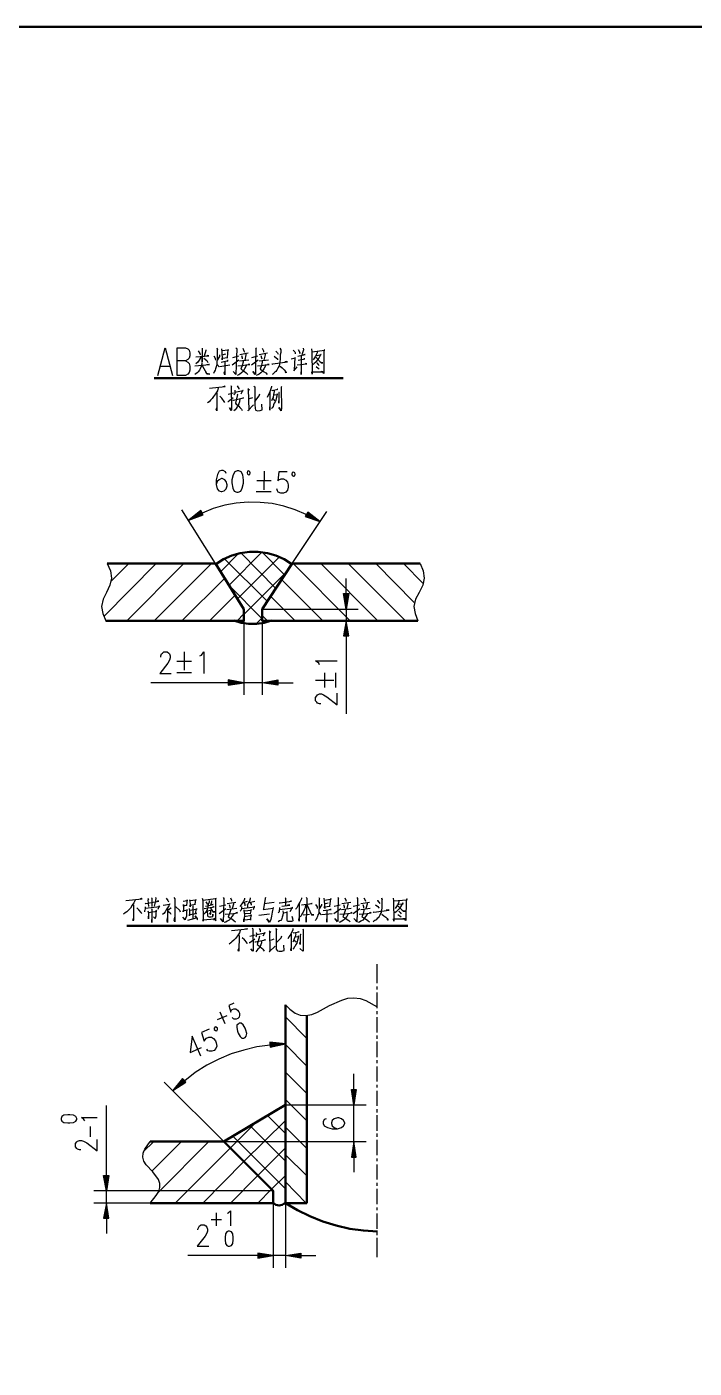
# Model space of a CAD drawing. Header units: millimetres. Extents: x -830 to 4759, y -3917 to 4295.
# Drawn here: x 1881 to 2968, y 2109 to 4295 of the extents above; entities that cross this region are included whole.
import ezdxf

# ---------------------------------------------------------------- set-up
doc = ezdxf.new("R2010")
doc.units = ezdxf.units.MM
doc.layers.add('1', color=7, linetype='Continuous')

msp = doc.modelspace()

# ---------------------------------------------------------------- hatches: boundary and pattern name
h = msp.add_hatch(color=0)
h.dxf.hatch_style = 2
h.paths.add_polyline_path([(2168, 3499.8), (2164.1, 3506.9), (2144.6, 3491.3)])
h = msp.add_hatch(color=0)
h.dxf.hatch_style = 2
h.paths.add_polyline_path([(2338.8, 3504.3), (2334.2, 3497.2), (2358.3, 3488.7)])
h = msp.add_hatch(color=0)
h.dxf.hatch_style = 2
h.paths.add_polyline_path([(2396.8, 3371.4), (2405.2, 3371.4), (2401.3, 3346)])
h = msp.add_hatch(color=0)
h.dxf.hatch_style = 2
h.paths.add_polyline_path([(2396.8, 3302.3), (2405.2, 3302.3), (2401.3, 3327.1)])
h = msp.add_hatch(color=0)
h.dxf.hatch_style = 2
h.paths.add_polyline_path([(2209.1, 3230.7), (2209.1, 3222.2), (2234.5, 3226.1)])
h = msp.add_hatch(color=0)
h.dxf.hatch_style = 2
h.paths.add_polyline_path([(2289.9, 3230.7), (2289.9, 3222.2), (2264.5, 3226.1)])
h = msp.add_hatch(color=0)
h.dxf.hatch_style = 2
h.paths.add_polyline_path([(2276.9, 2640.3), (2277.5, 2631.8), (2302.3, 2637.1)])
h = msp.add_hatch(color=0)
h.dxf.hatch_style = 2
h.paths.add_polyline_path([(2140, 2575.1), (2134.2, 2581), (2118.5, 2561.5)])
h = msp.add_hatch(color=0)
h.dxf.hatch_style = 2
h.paths.add_polyline_path([(2409.8, 2562.8), (2417.6, 2562.8), (2413.7, 2538)])
h = msp.add_hatch(color=0)
h.dxf.hatch_style = 2
h.paths.add_polyline_path([(2409.8, 2452.6), (2417.6, 2452.6), (2413.7, 2478.1)])
h = msp.add_hatch(color=0)
h.dxf.hatch_style = 2
h.paths.add_polyline_path([(2005.8, 2422.7), (2014.3, 2422.7), (2010.4, 2397.9)])
h = msp.add_hatch(color=0)
h.dxf.hatch_style = 2
h.paths.add_polyline_path([(2005.8, 2353), (2014.3, 2353), (2010.4, 2377.7)])
h = msp.add_hatch(color=0)
h.dxf.hatch_style = 2
h.paths.add_polyline_path([(2257.3, 2296.3), (2257.3, 2287.8), (2282.1, 2292.4)])
h = msp.add_hatch(color=0)
h.dxf.hatch_style = 2
h.paths.add_polyline_path([(2327, 2296.3), (2327, 2287.8), (2302.3, 2292.4)])

# ---------------------------------------------------------------- linework, layer by layer
at = {"layer": '1', "color": 0, "lineweight": 50}
for points in [[(-830, -3912.2), (-830, 4295.4), (4758.8, 4295.4), (4758.8, -3912.2), (-830, -3912.2)], [(2088.5, 3722.6), (2396.1, 3722.6)], [(2312.7, 3419.6), (2300.3, 3427.4), (2286.6, 3433.3), (2272.9, 3437.2), (2258, 3439.2), (2243.6, 3439.2), (2228.6, 3437.2), (2215, 3433.3), (2201.3, 3427.4), (2188.9, 3419.6)], [(2011.7, 3420.3), (2188.2, 3420.3)], [(2188.2, 3420.3), (2234.5, 3346)], [(2521.9, 3420.3), (2313.3, 3420.3), (2264.5, 3346)], [(2234.5, 3346), (2234.5, 3327.1)], [(2264.5, 3346), (2264.5, 3327.1)], [(2234.5, 3327.1), (2009.7, 3327.1)], [(2218.2, 3327.7), (2229.9, 3323.8), (2242.3, 3321.9), (2255.4, 3321.9), (2267.7, 3323.8), (2279.5, 3327.7)], [(2264.5, 3327.1), (2518, 3327.1)], [(2043.6, 2829.9), (2501.7, 2829.9)], [(2302.3, 2377.7), (2302.3, 2700.9)], [(2336.8, 2377.7), (2336.8, 2684)], [(2302.3, 2538), (2201.9, 2478.1), (2282.1, 2397.9), (2282.1, 2377.7)], [(2201.9, 2478.1), (2082, 2478.1)], [(2282.1, 2377.7), (2082, 2377.7)], [(2282.1, 2378.4), (2286.6, 2375.1), (2291.8, 2373.8), (2297.1, 2375.1), (2301.6, 2378.4)], [(2302.3, 2377.7), (2336.8, 2377.7)], [(2302.3, 2377.7), (2321.8, 2366), (2342, 2356.2), (2362.9, 2347.7), (2385, 2341.2), (2407.2, 2336), (2429.3, 2332.8), (2452.1, 2331.4)]]:
    msp.add_lwpolyline(points, dxfattribs=at)
at = {"layer": '1', "color": 0, "lineweight": 25}
for points in [[(2094.4, 3727.2), (2106.1, 3772.1), (2117.9, 3727.2)], [(2139.4, 3750.6), (2143.3, 3748.7), (2145.2, 3746.7), (2146.5, 3742.2), (2146.5, 3735.6), (2145.2, 3731.7), (2143.3, 3729.1), (2139.4, 3727.2), (2125.7, 3727.2), (2125.7, 3772.1), (2139.4, 3772.1), (2143.3, 3770.2), (2145.2, 3768.2), (2146.5, 3763.7), (2146.5, 3759.1), (2145.2, 3755.2), (2143.3, 3753.2), (2139.4, 3750.6), (2125.7, 3750.6)], [(2160.2, 3766.9), (2162.8, 3763), (2163.5, 3760.4)], [(2166.7, 3771.5), (2166.7, 3769.5), (2166.7, 3749.3), (2166.7, 3751.3), (2166.7, 3754.5)], [(2172.6, 3768.9), (2172.6, 3767.6), (2170, 3758.5)], [(2190.2, 3772.1), (2191.5, 3769.5), (2190.8, 3768.9), (2190.8, 3758.5), (2190.8, 3753.2), (2190.2, 3750), (2190.2, 3747.4), (2190.2, 3744.1), (2189.5, 3740.9), (2188.2, 3737.6), (2187.6, 3735.6), (2186.3, 3733), (2185, 3730.4)], [(2198, 3770.2), (2198.7, 3765.6), (2199.3, 3752.6), (2199.3, 3755.2), (2208.4, 3756.5), (2207.8, 3756.5), (2209.1, 3769.5), (2209.1, 3768.2), (2198.7, 3766.9)], [(2199.3, 3760.4), (2205.2, 3762.4)], [(2221.5, 3772.1), (2222.8, 3770.2), (2222.8, 3770.8), (2222.1, 3742.2), (2221.5, 3730.4), (2221.5, 3729.1), (2221.5, 3728.5), (2216.9, 3733.7), (2221.5, 3729.1)], [(2228, 3761.1), (2241.7, 3763.7)], [(2232.6, 3771.5), (2234.5, 3766.9), (2235.2, 3765)], [(2237.8, 3762.4), (2237.8, 3760.4), (2235.8, 3751.9)], [(2253.4, 3772.1), (2254.7, 3770.2), (2254.1, 3770.8), (2253.4, 3742.2), (2253.4, 3730.4), (2253.4, 3729.1), (2252.7, 3728.5), (2248.8, 3733.7), (2252.7, 3729.1)], [(2259.3, 3761.1), (2272.9, 3763.7)], [(2264.5, 3771.5), (2266.4, 3766.9), (2266.4, 3765)], [(2269, 3762.4), (2269, 3760.4), (2267.1, 3751.9)], [(2293.1, 3771.5), (2294.5, 3768.9), (2294.5, 3769.5), (2294.5, 3764.3), (2293.8, 3760.4), (2293.8, 3756.5), (2293.8, 3753.2), (2293.1, 3750), (2293.1, 3748), (2292.5, 3744.8), (2291.8, 3742.8), (2290.5, 3740.2), (2289.2, 3737.6), (2287.9, 3735.6), (2286.6, 3733.7), (2284.7, 3732.4), (2282.7, 3730.4), (2281.4, 3729.1), (2280.8, 3728.5)], [(2286.6, 3766.9), (2287.3, 3766.3), (2289.2, 3763.7), (2290.5, 3761.7)], [(2314.7, 3768.2), (2317.3, 3765.6), (2317.9, 3764.3), (2317.9, 3762.4)], [(2323.1, 3769.5), (2325.1, 3765.6), (2325.7, 3764.3), (2325.7, 3763), (2325.7, 3765)], [(2330.9, 3771.5), (2331.6, 3768.9), (2329, 3760.4)], [(2344.6, 3770.2), (2345.3, 3765.6), (2345.9, 3729.1), (2345.3, 3733), (2362.9, 3733), (2361.6, 3733.7), (2359.6, 3733)], [(2345.3, 3765.6), (2366.1, 3768.2), (2365.5, 3768.9), (2364.8, 3765.6), (2364.8, 3733.7), (2364.8, 3730.4), (2362.9, 3733)], [(2353.7, 3765.6), (2353.7, 3763.7), (2351.1, 3758.5), (2348.5, 3753.9), (2347.2, 3752.6)], [(2352.4, 3760.4), (2353.7, 3759.8), (2360.3, 3761.1), (2359.6, 3761.7), (2356.4, 3755.2), (2353.7, 3751.9), (2351.8, 3748.7), (2349.2, 3746.7), (2347.2, 3744.8)], [(2098.3, 3742.2), (2113.3, 3742.2)], [(2166.1, 3748), (2166.1, 3746.7), (2164.8, 3741.5), (2163.5, 3737.6), (2162.2, 3735.6), (2160.2, 3733), (2158.3, 3731.1), (2156.3, 3729.8), (2154.4, 3728.5)], [(2154.4, 3742.8), (2178.5, 3744.8), (2177.2, 3744.8), (2173.9, 3744.1)], [(2156.3, 3757.2), (2177.2, 3759.1), (2175.9, 3759.8), (2173.9, 3759.1)], [(2164.8, 3757.2), (2161.5, 3751.9), (2159.6, 3748.7), (2156.3, 3746.1)], [(2166.7, 3743.5), (2173.9, 3729.8), (2179.1, 3729.1), (2173.9, 3730.4), (2172.6, 3732.4)], [(2169.3, 3755.2), (2173.9, 3751.3), (2175.9, 3748)], [(2185.6, 3759.1), (2187.6, 3755.2), (2187.6, 3753.9), (2188.2, 3751.9)], [(2190.2, 3745.4), (2192.8, 3743.5), (2193.5, 3740.9)], [(2194.8, 3760.4), (2194.8, 3757.8), (2190.8, 3751.9)], [(2195.4, 3741.5), (2211.7, 3744.1)], [(2197.4, 3748.7), (2209.1, 3751.3), (2207.8, 3751.3), (2206.5, 3750)], [(2203.2, 3749.3), (2203.2, 3727.8), (2202.6, 3731.1), (2203.2, 3733)], [(2215.6, 3744.1), (2226, 3752.6)], [(2216.3, 3756.5), (2226, 3759.1)], [(2238.4, 3743.5), (2237.8, 3741.5), (2235.2, 3737.6), (2233.2, 3733.7), (2230.6, 3731.1), (2228, 3729.1), (2226, 3727.8), (2223.4, 3727.2)], [(2224.7, 3742.8), (2232.6, 3743.5), (2237.8, 3744.1), (2244.3, 3744.8), (2243.6, 3744.8), (2241.7, 3744.8)], [(2227.3, 3750.6), (2242.3, 3752.6)], [(2233.2, 3750.6), (2233.2, 3748.7), (2231.9, 3743.5), (2229.3, 3737), (2232.6, 3735.6), (2235.2, 3733.7), (2238.4, 3731.1), (2241, 3728.5)], [(2230.6, 3759.8), (2231.9, 3755.8), (2231.9, 3753.9)], [(2246.9, 3744.1), (2258, 3752.6)], [(2247.5, 3756.5), (2257.3, 3759.1)], [(2269.7, 3743.5), (2269, 3741.5), (2267.1, 3737.6), (2264.5, 3733.7), (2261.9, 3731.1), (2259.3, 3729.1), (2257.3, 3727.8), (2254.7, 3727.2)], [(2256.7, 3742.8), (2263.8, 3743.5), (2269, 3744.1), (2275.6, 3744.8), (2274.9, 3744.8), (2272.9, 3744.8)], [(2259.3, 3750.6), (2274.3, 3752.6)], [(2264.5, 3750.6), (2264.5, 3748.7), (2263.2, 3743.5), (2261.2, 3737), (2263.8, 3735.6), (2266.4, 3733.7), (2270.3, 3731.1), (2272.3, 3728.5)], [(2261.9, 3759.8), (2263.2, 3755.8), (2263.8, 3753.9)], [(2280.1, 3746.7), (2280.8, 3745.4), (2281.4, 3746.1), (2305.5, 3749.3), (2303.6, 3750), (2301, 3749.3)], [(2284, 3758.5), (2287.3, 3755.8), (2289.2, 3753.9), (2289.2, 3752.6)], [(2293.8, 3742.2), (2297.1, 3739.6), (2300.3, 3736.3), (2302.3, 3733.7), (2303.6, 3732.4), (2303.6, 3731.1), (2302.3, 3733)], [(2311.4, 3753.9), (2317.9, 3755.8), (2317.3, 3756.5), (2316.6, 3735.6), (2316, 3734.3), (2321.2, 3740.9)], [(2321.2, 3744.1), (2336.8, 3746.1), (2335.5, 3746.7), (2334.2, 3745.4)], [(2322.5, 3758.5), (2334.2, 3761.1), (2333.5, 3761.1), (2331.6, 3760.4)], [(2323.1, 3751.9), (2333.5, 3753.9), (2332.9, 3753.9), (2331.6, 3753.2)], [(2327.7, 3759.1), (2327.7, 3728.5), (2327.7, 3731.1), (2327.7, 3733)], [(2351.8, 3756.5), (2352.4, 3756.5), (2360.3, 3747.4), (2362.9, 3747.4), (2360.3, 3748), (2359, 3748.7)], [(2352.4, 3741.5), (2355.7, 3738.9), (2357, 3737)], [(2353.1, 3747.4), (2355.7, 3744.8), (2357, 3743.5)], [(2192.8, 3707), (2191.5, 3701.8), (2188.2, 3697.2), (2185, 3692.6), (2183, 3689.4), (2179.8, 3686.8), (2177.8, 3684.2), (2175.2, 3682.2)], [(2178.5, 3706.3), (2203.9, 3708.9), (2203.2, 3709.6), (2200.6, 3708.3)], [(2190.2, 3698.5), (2190.2, 3696.6), (2190.2, 3671.1), (2190.2, 3669.2), (2189.5, 3671.8), (2190.2, 3674.4)], [(2209.1, 3696.6), (2217.6, 3698.5)], [(2213, 3710.9), (2214.3, 3708.3), (2213.7, 3708.9), (2214.3, 3671.8), (2214.3, 3670.5), (2213.7, 3669.2), (2211, 3674.4), (2213.7, 3670.5)], [(2219.5, 3703.1), (2219.5, 3699.8), (2219.5, 3697.2), (2218.9, 3695.9), (2218.2, 3695.2)], [(2219.5, 3699.8), (2233.2, 3702.4), (2232.6, 3703.1), (2229.3, 3696.6)], [(2223.4, 3697.2), (2224.1, 3695.9), (2220.8, 3681.6), (2222.1, 3680.3), (2223.4, 3679), (2226, 3677), (2228, 3675), (2229.3, 3673.1), (2230.6, 3671.8), (2231.9, 3669.8)], [(2223.4, 3710.2), (2225.4, 3707.6), (2226, 3705.7), (2226, 3704.4)], [(2241, 3705.7), (2243.6, 3703.7), (2241.7, 3704.4), (2242.3, 3670.5), (2241, 3669.2), (2250.1, 3679)], [(2250.8, 3709.6), (2252.7, 3707.6), (2252.1, 3708.3), (2252.1, 3700.5), (2252.1, 3693.3), (2252.1, 3686.8), (2252.1, 3681.6), (2252.1, 3680.9), (2252.1, 3679.6), (2252.7, 3673.1), (2253.4, 3671.1), (2254.1, 3670.5), (2256.7, 3669.2), (2261.2, 3669.8), (2264.5, 3671.1), (2263.8, 3680.3)], [(2252.1, 3684.8), (2259.3, 3693.9), (2260.6, 3697.2)], [(2279.5, 3709.6), (2279.5, 3708.3), (2276.9, 3700.5), (2274.3, 3695.9), (2272.3, 3691.3)], [(2276.9, 3700.5), (2276.9, 3670.5), (2276.9, 3672.4), (2276.9, 3675.7)], [(2284, 3701.8), (2284, 3701.1), (2282.7, 3695.9), (2282.1, 3691.3), (2280.8, 3688.1), (2279.5, 3685.5)], [(2284, 3695.2), (2289.2, 3695.9), (2288.6, 3697.2), (2287.9, 3693.3), (2287.3, 3689.4), (2286.6, 3686.8), (2285.3, 3684.2), (2284, 3681.6), (2282.7, 3679), (2282.1, 3676.4), (2280.8, 3674.4), (2279.5, 3673.1)], [(2280.1, 3703.1), (2280.8, 3702.4), (2289.9, 3704.4), (2289.2, 3704.4), (2287.9, 3703.7)], [(2295.1, 3709.6), (2295.8, 3708.3), (2295.1, 3707.6), (2295.8, 3672.4), (2295.1, 3670.5), (2295.1, 3669.2), (2291.2, 3675), (2295.1, 3669.8), (2295.1, 3671.1)], [(2291.2, 3699.8), (2291.8, 3699.2), (2291.2, 3699.2), (2291.2, 3681.6), (2291.2, 3683.5), (2291.2, 3685.5)], [(2203.2, 3682.9), (2202.6, 3684.8), (2198.7, 3690), (2195.4, 3693.3)], [(2208.4, 3684.8), (2209.1, 3684.8), (2216.9, 3691.3)], [(2216.3, 3686.8), (2217.6, 3686.8), (2233.9, 3690.7), (2232.6, 3690), (2231.2, 3689.4)], [(2228, 3688.7), (2227.3, 3684.2), (2226, 3680.9), (2224.7, 3678.3), (2223.4, 3675.7), (2222.1, 3673.1), (2220.2, 3671.1), (2218.2, 3669.2)], [(2243.6, 3689.4), (2248.8, 3691.3)], [(2281.4, 3689.4), (2284, 3687.4), (2284, 3685.5)], [(2205.8, 3566.9), (2204.5, 3570.1), (2200.6, 3572.1), (2198, 3572.1), (2194.1, 3570.8), (2191.5, 3565.6), (2189.5, 3557.1), (2189.5, 3549.3), (2190.8, 3542.1), (2193.5, 3538.9), (2197.4, 3537.6), (2198.7, 3537.6), (2202.6, 3538.9), (2205.8, 3542.1), (2207.1, 3547.3), (2207.1, 3548.6), (2205.8, 3553.9), (2203.2, 3557.1), (2199.3, 3559.1), (2198, 3559.1), (2194.1, 3557.1), (2190.8, 3553.9), (2189.5, 3549.3)], [(2223.4, 3571.4), (2219.5, 3570.1), (2216.9, 3564.9), (2215, 3557.1), (2215, 3551.9), (2216.3, 3543.4), (2218.9, 3538.2), (2222.8, 3536.9), (2225.4, 3536.9), (2229.3, 3538.2), (2231.9, 3543.4), (2233.9, 3551.2), (2233.9, 3556.5), (2232.6, 3564.9), (2229.9, 3570.1), (2226, 3571.4), (2223.4, 3571.4)], [(2242.3, 3571.4), (2240.4, 3570.8), (2239.7, 3568.2), (2240.4, 3566.2), (2242.3, 3564.9), (2244.3, 3565.6), (2244.9, 3568.2), (2244.3, 3570.1), (2242.3, 3571.4)], [(2267.7, 3570.8), (2267.1, 3540.8)], [(2304.9, 3570.1), (2291.2, 3570.1), (2289.9, 3555.2), (2291.2, 3557.1), (2295.1, 3558.4), (2299, 3558.4), (2302.9, 3556.5), (2305.5, 3553.2), (2306.8, 3548.6), (2306.8, 3544.7), (2305.5, 3540.2), (2302.9, 3536.9), (2299, 3535), (2294.5, 3535), (2290.5, 3536.9), (2289.2, 3538.9), (2287.9, 3542.1)], [(2315.3, 3569.5), (2313.3, 3568.8), (2312.7, 3566.2), (2313.3, 3564.3), (2315.3, 3563), (2317.3, 3563.6), (2317.9, 3566.2), (2317.3, 3568.2), (2315.3, 3569.5)], [(2255.4, 3555.8), (2278.8, 3555.8)], [(2254.7, 3537.6), (2278.8, 3537.6)], [(2188.2, 3420.3), (2133.5, 3508.2)], [(2168, 3499.8), (2164.1, 3506.9), (2144.6, 3491.3), (2168, 3499.8)], [(2336.2, 3500.4), (2317.9, 3508.2), (2299.7, 3514.1), (2280.8, 3518), (2261.2, 3520), (2241.7, 3520.6), (2222.1, 3518.7), (2203.2, 3515.4), (2184.3, 3510.2), (2166.7, 3502.4)], [(2313.3, 3420.3), (2369.4, 3505)], [(2338.8, 3504.3), (2334.2, 3497.2), (2358.3, 3488.7), (2338.8, 3504.3)], [(2226, 3437.2), (2196.7, 3407.2)], [(2264.5, 3439.2), (2210.4, 3385.1)], [(2286.6, 3379.9), (2229.3, 3437.9)], [(2301, 3401.4), (2263.8, 3439.2)], [(2011.7, 3420.3), (2016.9, 3408.5), (2018.8, 3396.8), (2016.2, 3385.1), (2010.4, 3373.4), (2005.1, 3362.3), (2002.5, 3350.6), (2004.5, 3338.8), (2009.7, 3327.1)], [(2006.4, 3334.3), (2091.8, 3420.3)], [(2018.2, 3391.6), (2046.8, 3420.3)], [(2043.6, 3327.1), (2136.8, 3420.3)], [(2088.5, 3327.1), (2181.7, 3420.3)], [(2272.9, 3358.4), (2202.6, 3428.7)], [(2292.5, 3431.4), (2224.1, 3362.9)], [(2407.8, 3327.1), (2314.7, 3420.3)], [(2452.8, 3327.1), (2359.6, 3420.3)], [(2497.8, 3327.1), (2404.6, 3420.3)], [(2512.1, 3357.1), (2449.5, 3420.3)], [(2526.4, 3387.7), (2494.5, 3420.3)], [(2521.9, 3420.3), (2526.4, 3408.5), (2528.4, 3396.8), (2525.8, 3385.1), (2519.9, 3373.4), (2514, 3362.3), (2511.4, 3350.6), (2513.4, 3338.8), (2518, 3327.1)], [(2133.5, 3327.1), (2203.2, 3396.8)], [(2305.5, 3408.5), (2234.5, 3337.5)], [(2362.9, 3327.1), (2295.8, 3394.2)], [(2401.3, 3371.4), (2401.3, 3396.2)], [(2178.5, 3327.1), (2220.2, 3368.8)], [(2264.5, 3330.4), (2210.4, 3384.4)], [(2396.8, 3371.4), (2405.2, 3371.4), (2401.3, 3346), (2396.8, 3371.4)], [(2264.5, 3346), (2420.9, 3346)], [(2317.9, 3327.1), (2278.2, 3366.8)], [(2401.3, 3346), (2401.3, 3327.1)], [(2224.1, 3327.1), (2222.8, 3325.8)], [(2223.4, 3327.1), (2234.5, 3338.2)], [(2236.5, 3322.5), (2231.9, 3327.1)], [(2234.5, 3327.1), (2234.5, 3206.5)], [(2264.5, 3331.7), (2254.7, 3321.9)], [(2272.9, 3327.1), (2264.5, 3335.6)], [(2264.5, 3327.1), (2264.5, 3206.5)], [(2264.5, 3327.1), (2420.9, 3327.1)], [(2271, 3324.5), (2267.7, 3327.1)], [(2396.8, 3302.3), (2405.2, 3302.3), (2401.3, 3327.1), (2396.8, 3302.3)], [(2401.3, 3302.3), (2401.3, 3175.3)], [(2099, 3267.8), (2099, 3269.8), (2100.3, 3273), (2101.6, 3274.3), (2104.2, 3276.3), (2109.4, 3276.3), (2112, 3274.3), (2113.3, 3273), (2114.6, 3269.8), (2114.6, 3266.5), (2113.3, 3262.6), (2110.7, 3258), (2097.7, 3241.1), (2115.9, 3241.1)], [(2125, 3261.3), (2149.1, 3261.3)], [(2137.4, 3276.3), (2137.4, 3246.3)], [(2162.8, 3269.8), (2165.4, 3271.1), (2169.3, 3276.3), (2169.3, 3241.1)], [(2357.7, 3255.4), (2356.4, 3258), (2351.1, 3261.9), (2386.3, 3261.9)], [(2125, 3243), (2149.1, 3243)], [(2366.1, 3218.3), (2366.1, 3242.4)], [(2384.4, 3218.3), (2384.4, 3242.4)], [(2209.1, 3226.1), (2082.7, 3226.1)], [(2209.1, 3230.7), (2209.1, 3222.2), (2234.5, 3226.1), (2209.1, 3230.7)], [(2264.5, 3226.1), (2234.5, 3226.1)], [(2289.9, 3230.7), (2289.9, 3222.2), (2264.5, 3226.1), (2289.9, 3230.7)], [(2289.9, 3226.1), (2314.7, 3226.1)], [(2351.1, 3230), (2381.1, 3230)], [(2359.6, 3191.6), (2357.7, 3191.6), (2354.4, 3192.9), (2353.1, 3194.2), (2351.1, 3196.8), (2351.1, 3202), (2353.1, 3204.6), (2354.4, 3206.5), (2357.7, 3207.9), (2360.9, 3207.9), (2364.2, 3206.5), (2369.4, 3203.3), (2386.3, 3190.3), (2386.3, 3209.2)], [(2057.3, 2871.6), (2055.3, 2867.1), (2052.7, 2863.2), (2049.5, 2858.6), (2046.8, 2856), (2043.6, 2852.7), (2041, 2850.8), (2038.4, 2848.8)], [(2042.3, 2871), (2069, 2873.6), (2067.7, 2874.2), (2065.1, 2872.9)], [(2073.6, 2867.1), (2074.2, 2866.4), (2074.9, 2866.4), (2095.7, 2869.7), (2093.8, 2869.7), (2092.5, 2869)], [(2078.1, 2874.9), (2078.8, 2872.9), (2078.1, 2872.3), (2078.8, 2861.2)], [(2084, 2875.5), (2084.6, 2874.9), (2084.6, 2874.2), (2084.6, 2861.2)], [(2090.5, 2876.2), (2091.2, 2875.5), (2090.5, 2870.3), (2088.5, 2861.9)], [(2102.9, 2863.2), (2114, 2865.1), (2114, 2865.8), (2112, 2862.5), (2110, 2859.2), (2108.1, 2856), (2106.1, 2852.7), (2104.2, 2850.1), (2101.6, 2848.2)], [(2108.1, 2874.9), (2110.7, 2871), (2111.4, 2869)], [(2120.5, 2876.2), (2121.8, 2873.6), (2121.8, 2874.2), (2121.8, 2873.6), (2121.8, 2839.7), (2121.8, 2838.4), (2121.8, 2836.4), (2121.1, 2838.4), (2121.8, 2843.6)], [(2135.5, 2869.7), (2142, 2871), (2142, 2872.3), (2140.7, 2863.2), (2141.3, 2863.2), (2136.1, 2861.9), (2136.1, 2864.5), (2136.1, 2861.2), (2136.1, 2857.3), (2135.5, 2852.7), (2135.5, 2854), (2142, 2856), (2141.3, 2856.6), (2140.7, 2851.4), (2140.7, 2845.6), (2139.4, 2841.7), (2138.7, 2839.7), (2134.8, 2843.6), (2138.7, 2840.3)], [(2145.9, 2872.3), (2146.5, 2869), (2147.2, 2865.8), (2147.2, 2860.5), (2147.2, 2863.2), (2155.7, 2865.1), (2155, 2865.1), (2156.3, 2872.9), (2156.3, 2871.6), (2146.5, 2870.3)], [(2166.7, 2874.9), (2167.4, 2871), (2168, 2837.1), (2167.4, 2839.7), (2186.9, 2841), (2186.3, 2841.7), (2185, 2840.3), (2187.6, 2840.3), (2188.9, 2837.7), (2188.9, 2839), (2188.9, 2843), (2188.9, 2861.2), (2188.9, 2874.9), (2189.5, 2874.2), (2188.9, 2873.6), (2167.4, 2871)], [(2177.8, 2871), (2177.8, 2868.4), (2176.5, 2864.5), (2175.9, 2860.5), (2174.6, 2856.6), (2173.3, 2853.4), (2171.3, 2850.8), (2169.3, 2848.8)], [(2172.6, 2869), (2174.6, 2865.8), (2174.6, 2864.5)], [(2181.7, 2870.3), (2181.7, 2868.4), (2179.8, 2863.2)], [(2200.6, 2876.2), (2201.9, 2874.2), (2201.9, 2874.9), (2201.3, 2848.8), (2200.6, 2838.4), (2200.6, 2837.1), (2200.6, 2836.4), (2196.1, 2841.7), (2200.6, 2837.1)], [(2207.1, 2866.4), (2221.5, 2868.4)], [(2212.4, 2875.5), (2214.3, 2871.6), (2214.3, 2869.7)], [(2217.6, 2867.1), (2217.6, 2865.1), (2215.6, 2857.9)], [(2235.2, 2874.9), (2235.2, 2872.9), (2233.2, 2869), (2231.2, 2865.8), (2229.3, 2863.2), (2228, 2861.2)], [(2233.2, 2867.7), (2240.4, 2869.7)], [(2234.5, 2867.7), (2235.8, 2865.1), (2235.8, 2862.5)], [(2244.9, 2875.5), (2244.9, 2873.6), (2243.6, 2869.7), (2241.7, 2866.4), (2240.4, 2863.8)], [(2243, 2867.7), (2252.1, 2869.7)], [(2244.9, 2867.7), (2246.2, 2865.1), (2246.2, 2863.2)], [(2269.7, 2876.2), (2269, 2874.2), (2266.4, 2857.3), (2266.4, 2856), (2265.8, 2856.6), (2282.1, 2858.6), (2282.7, 2859.2), (2282.1, 2859.9), (2280.8, 2852.1), (2279.5, 2845.6), (2278.2, 2840.3), (2277.5, 2837.1), (2276.2, 2835.1), (2271.6, 2841), (2276.2, 2835.8)], [(2284, 2867.7), (2267.7, 2865.8)], [(2291.8, 2867.1), (2293.8, 2867.1), (2312, 2869.7), (2310.7, 2869.7), (2308.8, 2869)], [(2301.6, 2875.5), (2302.9, 2874.2), (2302.3, 2874.2), (2302.3, 2862.5)], [(2328.3, 2875.5), (2328.3, 2873.6), (2325.7, 2868.4), (2323.1, 2863.8), (2321.2, 2859.9), (2319.2, 2857.3), (2318.6, 2856.6)], [(2324.4, 2866.4), (2324.4, 2837.1), (2323.8, 2839.7), (2324.4, 2843)], [(2328.3, 2863.8), (2345.9, 2866.4), (2345.3, 2866.4), (2343.3, 2865.8)], [(2336.2, 2876.2), (2337.5, 2874.2), (2336.8, 2874.9), (2336.2, 2835.8), (2336.2, 2839), (2336.2, 2844.3)], [(2356.4, 2876.2), (2357.7, 2873.6), (2357, 2872.9), (2357, 2863.8), (2357, 2859.2), (2356.4, 2856), (2356.4, 2853.4), (2356.4, 2850.1), (2355.1, 2847.5), (2354.4, 2844.9), (2353.1, 2843), (2352.4, 2840.3), (2350.5, 2838.4)], [(2360.9, 2865.1), (2360.9, 2863.2), (2357, 2857.3)], [(2364.8, 2874.9), (2365.5, 2870.3), (2366.1, 2857.9), (2365.5, 2860.5), (2375.3, 2861.9), (2374.6, 2861.9), (2375.9, 2874.2), (2375.9, 2872.9), (2365.5, 2871)], [(2365.5, 2865.8), (2372, 2867.1)], [(2387.6, 2876.2), (2388.9, 2874.2), (2388.3, 2874.9), (2387.6, 2848.8), (2387.6, 2838.4), (2387.6, 2837.1), (2387, 2836.4), (2382.4, 2841.7), (2387, 2837.1)], [(2394.1, 2866.4), (2408.5, 2868.4)], [(2398.7, 2875.5), (2400.7, 2871.6), (2401.3, 2869.7)], [(2403.9, 2867.1), (2403.9, 2865.1), (2402, 2857.9)], [(2418.3, 2876.2), (2419.6, 2874.2), (2419.6, 2874.9), (2418.9, 2848.8), (2418.3, 2838.4), (2418.3, 2837.1), (2418.3, 2836.4), (2413.7, 2841.7), (2418.3, 2837.1)], [(2424.8, 2866.4), (2439.1, 2868.4)], [(2430, 2875.5), (2431.9, 2871.6), (2432.6, 2869.7)], [(2435.2, 2867.1), (2435.2, 2865.1), (2433.2, 2857.9)], [(2458.7, 2875.5), (2460, 2872.9), (2459.3, 2873.6), (2459.3, 2869), (2459.3, 2865.1), (2459.3, 2861.9), (2459.3, 2858.6), (2458.7, 2856), (2458, 2854), (2458, 2851.4), (2456.7, 2848.8), (2456, 2846.9), (2454.7, 2844.9), (2453.4, 2843), (2451.5, 2841.7), (2450.2, 2839.7), (2447.6, 2838.4), (2446.3, 2837.1), (2445, 2836.4)], [(2451.5, 2871), (2452.1, 2871), (2454.1, 2868.4), (2456, 2866.4)], [(2477.6, 2874.9), (2478.2, 2870.3), (2478.9, 2837.1), (2478.2, 2841), (2497.1, 2841), (2495.8, 2841), (2493.2, 2841)], [(2478.2, 2870.3), (2500.4, 2872.3), (2499.7, 2873.6), (2499.1, 2870.3), (2498.4, 2841.7), (2498.4, 2838.4), (2496.4, 2841)], [(2486, 2865.1), (2486.7, 2865.1), (2493.8, 2865.8), (2493.2, 2867.1), (2489.9, 2860.5), (2487.3, 2857.3), (2484.7, 2854.7), (2482.8, 2852.7), (2480.2, 2850.8)], [(2486.7, 2870.3), (2486.7, 2868.4), (2484.7, 2863.8), (2482.1, 2859.9), (2480.8, 2857.9)], [(2054.7, 2863.8), (2054.7, 2861.9), (2054.7, 2839), (2054, 2837.7), (2054, 2839.7), (2054.7, 2842.3)], [(2068.3, 2849.5), (2067, 2851.4), (2063.1, 2856), (2059.9, 2859.2)], [(2073.6, 2860.5), (2073.6, 2858.6), (2073.6, 2857.3), (2072.9, 2855.3), (2072.3, 2854), (2072.3, 2852.7)], [(2073.6, 2858.6), (2097.7, 2861.2), (2096.4, 2862.5), (2094.4, 2856.6)], [(2078.1, 2854), (2078.8, 2850.8), (2078.8, 2841), (2078.8, 2843), (2078.8, 2845.6)], [(2078.8, 2851.4), (2092.5, 2853.4), (2091.2, 2854.7), (2091.2, 2852.7), (2091.2, 2845.6), (2090.5, 2843.6), (2089.8, 2841.7), (2087.2, 2844.3), (2089.8, 2841.7), (2090.5, 2843)], [(2084, 2857.9), (2084.6, 2856.6), (2084.6, 2835.1), (2084.6, 2837.1), (2084.6, 2840.3)], [(2110, 2857.9), (2110, 2857.3), (2110, 2835.1), (2109.4, 2837.7), (2110, 2843)], [(2115.9, 2859.2), (2115.3, 2858.6), (2110, 2854), (2114.6, 2850.8), (2115.3, 2848.8)], [(2123.1, 2860.5), (2123.7, 2860.5), (2129.6, 2855.3), (2130.9, 2852.7)], [(2143.3, 2839), (2157, 2843), (2155, 2846.2), (2158.3, 2841.7), (2158.3, 2840.3), (2158.9, 2839.7)], [(2145.2, 2857.9), (2145.9, 2854), (2145.9, 2850.8), (2145.9, 2846.2), (2145.9, 2848.2), (2157, 2850.1), (2155.7, 2849.5), (2157, 2857.9), (2157, 2856.6), (2145.9, 2854.7)], [(2151.1, 2862.5), (2151.1, 2841)], [(2170, 2857.9), (2186.3, 2860.5), (2185, 2860.5), (2183, 2859.9)], [(2172, 2861.9), (2184.3, 2864.5), (2183.7, 2864.5), (2182.4, 2863.8)], [(2177.8, 2850.8), (2179.8, 2848.2), (2180.4, 2850.1), (2180.4, 2854.7), (2174.6, 2853.4), (2173.9, 2854), (2174.6, 2852.7), (2175.2, 2848.2), (2175.2, 2846.2), (2175.9, 2845.6), (2176.5, 2844.9), (2177.8, 2844.3), (2181.1, 2844.3), (2183.7, 2844.9), (2183.7, 2848.8), (2183.7, 2845.6)], [(2179.8, 2858.6), (2184.3, 2852.1), (2187.6, 2852.7), (2185, 2852.7), (2183.7, 2853.4)], [(2194.1, 2850.1), (2205.2, 2857.9)], [(2194.8, 2861.9), (2205.2, 2863.8)], [(2218.2, 2850.1), (2217.6, 2848.2), (2215, 2844.9), (2213, 2841.7), (2210.4, 2839), (2207.1, 2837.1), (2205.2, 2835.8), (2202.6, 2835.1)], [(2203.9, 2848.8), (2211.7, 2849.5), (2217.6, 2850.1), (2224.1, 2850.8), (2223.4, 2851.4), (2221.5, 2850.8)], [(2206.5, 2856.6), (2222.8, 2858.6)], [(2212.4, 2856.6), (2212.4, 2854.7), (2211, 2850.1), (2209.1, 2844.3), (2211.7, 2843), (2215, 2841), (2218.2, 2838.4), (2220.8, 2836.4)], [(2210.4, 2864.5), (2211.7, 2861.2), (2211.7, 2859.2)], [(2230.6, 2861.2), (2230.6, 2858.6), (2230.6, 2857.3), (2229.9, 2856), (2229.3, 2854.7), (2228.6, 2853.4)], [(2230.6, 2857.9), (2252.1, 2860.5), (2251.4, 2861.2), (2249.5, 2856)], [(2234.5, 2856), (2234.5, 2854.7), (2235.2, 2847.5), (2234.5, 2836.4), (2234.5, 2838.4), (2234.5, 2841)], [(2235.2, 2844.9), (2246.9, 2846.9), (2246.2, 2847.5), (2244.9, 2840.3), (2246.2, 2840.3), (2234.5, 2839)], [(2235.2, 2854), (2246.2, 2855.3), (2246.2, 2856.6), (2244.9, 2850.1), (2245.6, 2850.1), (2235.2, 2849.5)], [(2239.7, 2864.5), (2240.4, 2861.9), (2240.4, 2859.9)], [(2258.6, 2846.9), (2276.2, 2849.5)], [(2292.5, 2859.9), (2292.5, 2857.3), (2291.8, 2854.7), (2291.8, 2852.7), (2290.5, 2850.8)], [(2297.7, 2854), (2298.4, 2850.8), (2297.7, 2846.9), (2297.1, 2843.6), (2296.4, 2841.7), (2295.8, 2840.3), (2294.5, 2838.4), (2292.5, 2837.7), (2290.5, 2836.4)], [(2292.5, 2856.6), (2314, 2859.2), (2313.3, 2859.9), (2309.4, 2852.7)], [(2296.4, 2861.9), (2309.4, 2863.2), (2308.1, 2863.8), (2305.5, 2863.2)], [(2298.4, 2850.8), (2305.5, 2852.1), (2304.2, 2852.7), (2304.2, 2850.8), (2304.2, 2845.6), (2304.2, 2841.7), (2304.2, 2839), (2304.9, 2837.7), (2306.2, 2837.1), (2308.1, 2837.1), (2309.4, 2837.1), (2311.4, 2837.1), (2312.7, 2837.1), (2314, 2837.7), (2314.7, 2838.4), (2313.3, 2844.9), (2314, 2837.7)], [(2334.9, 2863.8), (2334.2, 2859.2), (2332.9, 2856), (2330.9, 2852.1), (2329, 2848.8), (2327.7, 2846.2), (2326.4, 2844.3)], [(2341.4, 2848.2), (2330.9, 2846.9)], [(2336.8, 2864.5), (2344.6, 2847.5), (2348.5, 2847.5), (2344.6, 2848.2), (2344, 2849.5)], [(2351.1, 2864.5), (2353.7, 2860.5), (2353.7, 2859.2), (2353.7, 2857.9)], [(2356.4, 2852.1), (2359, 2849.5), (2360.3, 2847.5)], [(2361.6, 2848.2), (2378.5, 2850.1)], [(2363.5, 2854.7), (2376.6, 2856.6), (2375.3, 2856.6), (2373.3, 2856)], [(2369.4, 2855.3), (2369.4, 2835.8), (2369.4, 2838.4), (2369.4, 2841)], [(2381.1, 2850.1), (2392.2, 2857.9)], [(2381.8, 2861.9), (2391.5, 2863.8)], [(2404.6, 2850.1), (2403.9, 2848.2), (2402, 2844.9), (2399.4, 2841.7), (2396.8, 2839), (2394.1, 2837.1), (2391.5, 2835.8), (2389.6, 2835.1)], [(2390.9, 2848.8), (2398.7, 2849.5), (2403.9, 2850.1), (2411.1, 2850.8), (2409.8, 2851.4), (2408.5, 2850.8)], [(2393.5, 2856.6), (2409.1, 2858.6)], [(2399.4, 2856.6), (2399.4, 2854.7), (2398.1, 2850.1), (2395.5, 2844.3), (2398.7, 2843), (2401.3, 2841), (2405.2, 2838.4), (2407.8, 2836.4)], [(2396.8, 2864.5), (2398.1, 2861.2), (2398.1, 2859.2)], [(2412.4, 2861.9), (2422.8, 2863.8)], [(2412.4, 2850.1), (2423.5, 2857.9)], [(2435.8, 2850.1), (2435.2, 2848.2), (2432.6, 2844.9), (2430.6, 2841.7), (2428, 2839), (2424.8, 2837.1), (2422.8, 2835.8), (2420.2, 2835.1)], [(2422.2, 2848.8), (2430, 2849.5), (2435.2, 2850.1), (2441.7, 2850.8), (2441.1, 2851.4), (2439.1, 2850.8)], [(2424.8, 2856.6), (2440.4, 2858.6)], [(2430, 2856.6), (2430, 2854.7), (2428.7, 2850.1), (2426.7, 2844.3), (2430, 2843), (2432.6, 2841), (2436.5, 2838.4), (2439.1, 2836.4)], [(2428, 2864.5), (2429.3, 2861.2), (2429.3, 2859.2)], [(2445, 2852.7), (2445.6, 2852.1), (2446.3, 2852.1), (2471, 2855.3), (2469.7, 2856), (2466.5, 2855.3)], [(2448.9, 2863.8), (2452.8, 2861.2), (2454.1, 2859.2), (2454.7, 2858.6)], [(2459.3, 2848.8), (2462.6, 2846.2), (2465.8, 2843.6), (2467.8, 2841.7), (2469.1, 2840.3), (2469.7, 2839), (2467.8, 2841)], [(2485.4, 2861.9), (2486, 2861.9), (2493.8, 2853.4), (2497.1, 2853.4), (2493.8, 2854), (2492.5, 2854.7)], [(2485.4, 2848.2), (2488.6, 2846.2), (2490.6, 2844.3)], [(2486.7, 2853.4), (2489.3, 2851.4), (2490.6, 2849.5)], [(2228.6, 2822.1), (2227.3, 2818.2), (2224.1, 2813.6), (2220.8, 2809.1), (2218.2, 2806.5), (2215, 2803.9), (2213, 2801.9), (2210.4, 2800)], [(2214.3, 2822.1), (2240.4, 2824.7), (2239.7, 2824.7), (2237.1, 2824.1)], [(2248.2, 2826), (2249.5, 2824.1), (2248.8, 2824.1), (2249.5, 2790.2), (2249.5, 2788.9), (2248.8, 2788.2), (2245.6, 2792.1), (2248.8, 2788.9)], [(2259.3, 2825.4), (2261.2, 2822.8), (2261.2, 2821.5), (2261.2, 2820.1)], [(2275.6, 2821.5), (2278.2, 2819.5), (2276.2, 2820.1), (2276.9, 2788.9), (2275.6, 2787.6), (2285.3, 2796.7)], [(2286, 2825.4), (2287.9, 2822.8), (2287.3, 2823.4), (2287.3, 2816.9), (2287.3, 2809.7), (2287.3, 2803.9), (2287.3, 2799.3), (2287.3, 2798.6), (2287.3, 2797.3), (2287.3, 2791.5), (2288.6, 2789.5), (2289.2, 2788.9), (2291.8, 2788.2), (2296.4, 2788.2), (2299.7, 2789.5), (2300.3, 2789.5), (2299.7, 2798)], [(2314, 2825.4), (2314, 2823.4), (2310.7, 2816.2), (2308.1, 2812.3), (2306.2, 2808.4)], [(2330.3, 2824.7), (2330.9, 2823.4), (2330.9, 2790.8), (2330.9, 2788.9), (2330.3, 2788.2), (2325.7, 2792.8), (2330.3, 2788.2), (2330.9, 2789.5)], [(2226, 2814.9), (2226.7, 2813), (2226, 2789.5), (2226, 2788.2), (2225.4, 2790.2), (2226, 2792.8)], [(2239.7, 2800.6), (2239.1, 2802.6), (2235.2, 2807.1), (2231.9, 2810.4)], [(2243, 2802.6), (2244.3, 2802.6), (2252.1, 2808.4)], [(2244.3, 2813), (2252.7, 2814.9)], [(2252.1, 2803.9), (2252.7, 2803.9), (2253.4, 2803.9), (2269.7, 2807.1), (2268.4, 2807.1), (2267.1, 2806.5)], [(2254.7, 2818.8), (2255.4, 2815.6), (2254.7, 2813.6), (2254.7, 2812.3), (2254.1, 2811.7)], [(2263.2, 2805.8), (2263.2, 2801.9), (2261.9, 2798.6), (2260.6, 2796), (2259.3, 2793.4), (2257.3, 2791.5), (2255.4, 2789.5), (2254.1, 2787.6)], [(2255.4, 2815.6), (2269, 2818.2), (2268.4, 2818.8), (2265.1, 2813)], [(2259.3, 2813.6), (2259.9, 2812.3), (2256, 2799.3), (2258, 2798), (2259.3, 2796.7), (2261.2, 2795.4), (2263.8, 2793.4), (2265.1, 2791.5), (2266.4, 2790.2), (2267.7, 2788.2)], [(2278.2, 2806.5), (2284, 2808.4)], [(2287.3, 2801.9), (2295.1, 2810.4), (2296.4, 2813.6)], [(2311.4, 2816.2), (2311.4, 2788.9), (2310.7, 2790.8), (2311.4, 2794.1)], [(2318.6, 2817.5), (2319.2, 2816.9), (2317.9, 2812.3), (2316.6, 2808.4), (2315.3, 2805.2), (2314, 2803.2)], [(2318.6, 2811.7), (2323.8, 2812.3), (2323.1, 2813.6), (2323.1, 2809.7), (2321.8, 2806.5), (2321.2, 2803.9), (2320.5, 2801.3), (2319.2, 2799.3), (2317.9, 2796.7), (2316.6, 2794.7), (2315.3, 2792.1), (2314, 2791.5)], [(2314.7, 2818.8), (2315.3, 2818.2), (2324.4, 2820.1), (2323.8, 2820.1), (2322.5, 2819.5)], [(2316, 2806.5), (2318.6, 2804.5), (2319.2, 2803.2)], [(2326.4, 2816.2), (2327, 2815.6), (2326.4, 2814.9), (2326.4, 2799.3), (2325.7, 2801.3), (2326.4, 2803.2)], [(2451.5, 2736.1), (2451.5, 2767.4)], [(2302.3, 2700.9), (2309.4, 2693.7), (2317.9, 2687.2), (2326.4, 2684), (2335.5, 2683.3), (2345.3, 2685.3), (2354.4, 2689.2), (2373.9, 2699.6), (2394.1, 2708.7), (2403.9, 2712), (2413.7, 2712.6), (2424.1, 2711.3), (2433.2, 2708.1), (2451.5, 2697.6)], [(2451.5, 2725.7), (2451.5, 2730.9)], [(2451.5, 2695.7), (2451.5, 2721.1)], [(2195.4, 2689.8), (2203.2, 2670.3)], [(2218.2, 2703.5), (2209.7, 2699.6), (2213, 2689.2), (2213, 2691.1), (2215.6, 2693.1), (2218.2, 2694.4), (2221.5, 2694.4), (2224.1, 2692.4), (2226, 2689.8), (2227.3, 2687.2), (2227.3, 2684), (2226.7, 2680.7), (2224.7, 2678.8), (2222.1, 2677.4), (2218.9, 2677.4), (2217.6, 2678.1), (2215.6, 2680.1)], [(2451.5, 2685.9), (2451.5, 2690.5)], [(2191.5, 2676.8), (2207.1, 2683.3)], [(2225.4, 2669.6), (2222.8, 2667.7), (2222.8, 2663.8), (2224.1, 2657.9), (2225.4, 2654.6), (2228.6, 2649.4), (2231.2, 2646.8), (2234.5, 2646.8), (2236.5, 2647.5), (2238.4, 2650.1), (2239.1, 2654), (2237.8, 2659.9), (2236.5, 2663.1), (2233.2, 2668.3), (2229.9, 2670.9), (2226.7, 2670.9), (2225.4, 2669.6)], [(2336.8, 2646.2), (2302.3, 2681.4)], [(2451.5, 2655.9), (2451.5, 2680.7)], [(2164.1, 2617.5), (2150.4, 2650.1), (2147.2, 2623.4), (2165.4, 2631.2)], [(2177.8, 2661.2), (2165.4, 2655.9), (2170, 2641.6), (2170.6, 2643.6), (2173.3, 2646.8), (2177.2, 2648.1), (2181.7, 2648.1), (2185, 2646.2), (2188.2, 2642.3), (2189.5, 2639), (2190.2, 2633.8), (2188.9, 2629.9), (2186.3, 2626.6), (2182.4, 2625.3), (2177.8, 2625.3), (2175.9, 2626), (2173.9, 2628.6)], [(2187.6, 2665.1), (2186.3, 2663.1), (2186.3, 2660.5), (2188.2, 2659.2), (2190.2, 2658.6), (2191.5, 2660.5), (2191.5, 2663.1), (2189.5, 2664.4), (2187.6, 2665.1)], [(2451.5, 2645.5), (2451.5, 2650.7)], [(2277.5, 2635.1), (2255.4, 2632.5), (2234.5, 2627.3), (2213.7, 2620.8), (2193.5, 2612.3), (2173.9, 2602.5), (2155, 2590.8), (2138.1, 2577.1)], [(2276.9, 2640.3), (2277.5, 2631.8), (2302.3, 2637.1), (2276.9, 2640.3)], [(2336.8, 2601.2), (2302.3, 2636.4)], [(2451.5, 2615.5), (2451.5, 2641)], [(2451.5, 2605.8), (2451.5, 2611)], [(2140, 2575.1), (2134.2, 2581), (2118.5, 2561.5), (2140, 2575.1)], [(2336.8, 2556.3), (2302.3, 2591.4)], [(2413.7, 2562.8), (2413.7, 2588.2)], [(2451.5, 2575.8), (2451.5, 2600.6)], [(2201.9, 2478.1), (2104.8, 2575.1)], [(2409.8, 2562.8), (2417.6, 2562.8), (2413.7, 2538), (2409.8, 2562.8)], [(2451.5, 2566), (2451.5, 2570.6)], [(2451.5, 2536.1), (2451.5, 2560.8)], [(2010.4, 2422.7), (2010.4, 2536.7)], [(2302.3, 2536.1), (2301, 2537.4)], [(2336.8, 2511.9), (2302.3, 2546.5)], [(2302.3, 2538), (2433.9, 2538)], [(2413.7, 2478.1), (2413.7, 2538)], [(1936.7, 2513.9), (1938, 2511.3), (1941.3, 2509.3), (1947.8, 2508.7), (1951.1, 2508.7), (1956.9, 2509.3), (1960.8, 2511.3), (1962.1, 2513.9), (1962.1, 2515.9), (1960.8, 2519.1), (1956.9, 2521.1), (1951.1, 2521.7), (1947.8, 2521.7), (1941.3, 2521.1), (1938, 2519.1), (1936.7, 2515.9), (1936.7, 2513.9)], [(1975.2, 2511.9), (1973.9, 2513.9), (1970, 2517.2), (1995.4, 2517.2)], [(2302.3, 2491.1), (2272.9, 2520.4)], [(2368.7, 2515.2), (2365.5, 2513.9), (2363.5, 2510), (2363.5, 2507.4), (2365.5, 2503.5), (2370.7, 2500.9), (2378.5, 2498.9), (2387, 2498.9), (2393.5, 2500.9), (2396.8, 2503.5), (2398.7, 2507.4), (2398.7, 2508.7), (2396.8, 2512.6), (2393.5, 2515.2), (2388.9, 2516.5), (2387, 2516.5), (2381.8, 2515.2), (2378.5, 2512.6), (2377.2, 2508.7), (2377.2, 2507.4), (2378.5, 2503.5), (2381.8, 2500.9), (2387, 2498.9)], [(2451.5, 2525.6), (2451.5, 2530.8)], [(2451.5, 2495.7), (2451.5, 2521.1)], [(1984.3, 2485.9), (1984.3, 2502.8)], [(2212.4, 2467.6), (2252.7, 2508)], [(2234.5, 2445.5), (2302.3, 2512.6)], [(2302.3, 2446.1), (2244.9, 2503.5)], [(2336.8, 2467), (2302.3, 2501.5)], [(1968.7, 2464.4), (1966.7, 2464.4), (1963.4, 2465.7), (1962.1, 2467), (1960.2, 2469.6), (1960.2, 2474.8), (1962.1, 2477.4), (1963.4, 2478.7), (1966.7, 2480), (1970, 2480), (1973.2, 2478.7), (1978.4, 2476.1), (1995.4, 2463.1), (1995.4, 2481.3)], [(2082, 2377.7), (2091.8, 2390.1), (2095.7, 2396.6), (2097.7, 2403.1), (2097.7, 2409.6), (2095.1, 2416.2), (2085.9, 2428.5), (2075.5, 2440.3), (2071.6, 2446.1), (2069.7, 2452.6), (2070.3, 2459.2), (2072.9, 2465.7), (2082, 2478.1)], [(2070.3, 2461.1), (2087.9, 2478.1)], [(2084.6, 2429.8), (2132.9, 2478.1)], [(2095.1, 2395.3), (2177.2, 2478.1)], [(2201.9, 2478.1), (2433.9, 2478.1)], [(2302.3, 2401.2), (2216.9, 2486.5)], [(2409.8, 2452.6), (2417.6, 2452.6), (2413.7, 2478.1), (2409.8, 2452.6)], [(2451.5, 2485.9), (2451.5, 2491.1)], [(2451.5, 2455.9), (2451.5, 2480.7)], [(2122.4, 2377.7), (2212.4, 2467.6)], [(2257.3, 2422.7), (2302.3, 2467.6)], [(2336.8, 2422), (2302.3, 2456.6)], [(2413.7, 2452.6), (2413.7, 2427.9)], [(2451.5, 2446.1), (2451.5, 2450.7)], [(2167.4, 2377.7), (2234.5, 2445.5)], [(2451.5, 2416.2), (2451.5, 2440.9)], [(2005.8, 2422.7), (2014.3, 2422.7), (2010.4, 2397.9), (2005.8, 2422.7)], [(2212.4, 2377.7), (2257.3, 2422.7)], [(2279.5, 2400.5), (2302.3, 2422.7)], [(2336.2, 2377.7), (2302.3, 2412.2)], [(2451.5, 2405.7), (2451.5, 2410.9)], [(2282.1, 2397.9), (1990.2, 2397.9)], [(2010.4, 2377.7), (2010.4, 2397.9)], [(2257.3, 2377.7), (2279.5, 2400.5)], [(2451.5, 2375.8), (2451.5, 2401.2)], [(2082, 2377.7), (1990.2, 2377.7)], [(2005.8, 2353), (2014.3, 2353), (2010.4, 2377.7), (2005.8, 2353)], [(2189.5, 2362.1), (2189.5, 2340.6)], [(2207.8, 2360.8), (2209.1, 2362.1), (2212.4, 2365.3), (2212.4, 2340.6)], [(2282.1, 2377.7), (2282.1, 2272.2)], [(2299.7, 2375.8), (2302.3, 2377.7)], [(2302.3, 2377.7), (2302.3, 2272.2)], [(2451.5, 2366), (2451.5, 2370.5)], [(2010.4, 2353), (2010.4, 2328.2)], [(2159.6, 2334.1), (2159.6, 2335.4), (2160.9, 2338.6), (2162.2, 2340.6), (2164.8, 2342.5), (2170, 2342.5), (2172.6, 2340.6), (2173.9, 2338.6), (2175.2, 2335.4), (2175.2, 2332.1), (2173.9, 2328.8), (2171.3, 2323.6), (2158.3, 2307.3), (2177.2, 2307.3)], [(2181.1, 2351), (2198, 2351)], [(2451.5, 2336), (2451.5, 2360.8)], [(2209.1, 2332.1), (2206.5, 2330.8), (2204.5, 2327.5), (2203.9, 2321.7), (2203.9, 2317.8), (2204.5, 2311.9), (2206.5, 2308.6), (2209.1, 2307.3), (2211, 2307.3), (2214.3, 2308.6), (2216.3, 2311.9), (2216.9, 2317.8), (2216.9, 2321.7), (2216.3, 2327.5), (2214.3, 2330.8), (2211, 2332.1), (2209.1, 2332.1)], [(2451.5, 2325.6), (2451.5, 2330.8)], [(2451.5, 2289.7), (2451.5, 2321)], [(2257.3, 2296.3), (2257.3, 2287.8), (2282.1, 2292.4), (2257.3, 2296.3)], [(2327, 2296.3), (2327, 2287.8), (2302.3, 2292.4), (2327, 2296.3)], [(2257.3, 2292.4), (2143.3, 2292.4)], [(2302.3, 2292.4), (2282.1, 2292.4)], [(2327, 2292.4), (2351.8, 2292.4)]]:
    msp.add_lwpolyline(points, dxfattribs=at)

doc.saveas('drawing.dxf')
